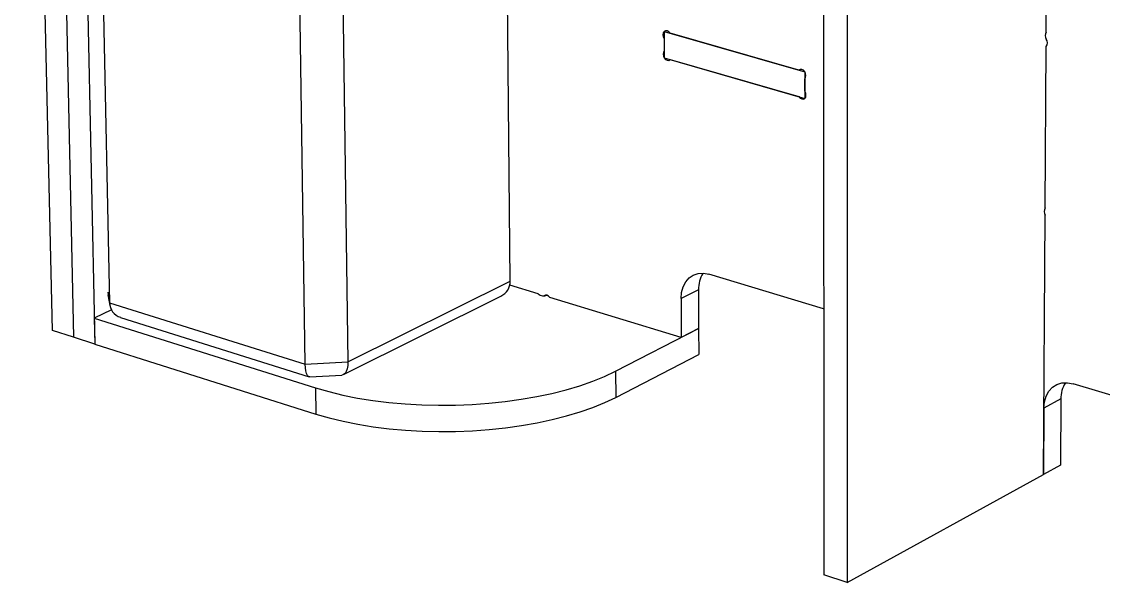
# Model space of a CAD drawing. Extents: x 0 to 254, y 0 to 197.
# Drawn here: x 150.8 to 201.8, y 75.1 to 101.5 of the extents above; entities that cross this region are included whole.
import ezdxf

# ---------------------------------------------------------------- set-up
doc = ezdxf.new("R2010")
doc.units = 0
doc.layers.get('0').update_dxf_attribs({"linetype": 'CONTINUOUS'})

msp = doc.modelspace()

# ---------------------------------------------------------------- linework, layer by layer
at = {"color": 7, "linetype": 'CONTINUOUS'}
for p, q in [((188.601, 181.918), (188.622, 75.425)), ((189.774, 180.267), (189.722, 75.077)), ((152.272, 86.932), (150.819, 150.746)), ((151.866, 149.964), (153.27, 86.617)), ((152.477, 122.393), (153.27, 86.617)), ((153.498, 122.12), (154.27, 86.3)), ((154.418, 114.342), (154.968, 88.245)), ((164.189, 85.354), (163.783, 111.738)), ((165.827, 111.835), (166.2, 85.464)), ((199.109, 100.993), (199.167, 110.217)), ((173.85, 89.264), (173.711, 104.124)), ((181.173, 101.049), (181.103, 101.015)), ((181.103, 101.015), (187.728, 99.122)), ((181.103, 101.015), (181.109, 99.772)), ((181.104, 100.685), (181.107, 100.101)), ((187.444, 99.203), (181.381, 100.935)), ((199.057, 92.709), (199.105, 100.315)), ((181.109, 99.772), (187.728, 97.869)), ((181.387, 99.692), (187.445, 97.95)), ((187.511, 99.235), (187.444, 99.203)), ((187.728, 99.122), (187.728, 97.869)), ((187.728, 98.201), (187.728, 98.789)), ((198.978, 80.157), (199.055, 92.373)), ((166.2, 85.464), (173.85, 89.264)), ((188.619, 87.959), (183.204, 89.584)), ((175.17, 88.658), (173.827, 89.067)), ((182.721, 88.859), (181.901, 88.443)), ((182.721, 88.859), (182.728, 87.024)), ((154.889, 88.617), (154.982, 88.112)), ((154.968, 88.245), (164.189, 85.354)), ((165.987, 84.861), (173.404, 88.554)), ((181.909, 86.605), (175.714, 88.492)), ((181.901, 88.443), (181.909, 86.605)), ((155.051, 87.907), (154.244, 87.52)), ((154.244, 87.52), (164.665, 84.238)), ((154.244, 87.52), (154.27, 86.3)), ((155.472, 87.557), (164.367, 84.761)), ((153.27, 86.617), (152.272, 86.932)), ((178.812, 85.019), (182.728, 87.024)), ((182.728, 87.024), (181.909, 86.605)), ((182.728, 87.024), (182.733, 85.804)), ((154.27, 86.3), (153.27, 86.617)), ((154.27, 86.3), (164.684, 83.003)), ((178.82, 83.788), (182.733, 85.804)), ((164.189, 85.354), (166.2, 85.464)), ((164.399, 84.757), (165.907, 84.84)), ((178.812, 85.019), (178.82, 83.788)), ((164.665, 84.238), (164.684, 83.003)), ((218.635, 78.95), (200.377, 84.43)), ((199.803, 83.712), (198.998, 83.277)), ((199.803, 83.712), (199.782, 80.598)), ((198.998, 83.277), (198.978, 80.157)), ((199.782, 80.598), (198.978, 80.157)), ((189.722, 75.077), (198.978, 80.157)), ((189.722, 75.077), (188.622, 75.425))]:
    msp.add_line(p, q, dxfattribs=at)
at = {"color": 8, "linetype": 'CONTINUOUS'}
msp.add_line((154.876, 88.747), (154.968, 88.245), dxfattribs=at)
at = {"color": 7, "linetype": 'CONTINUOUS'}
for points in [[(181.381, 100.935), (181.317, 101.004), (181.242, 101.044), (181.166, 101.047), (181.103, 101.015), (181.06, 100.952), (181.046, 100.867), (181.061, 100.773), (181.104, 100.685)], [(181.107, 100.101), (181.065, 100.038), (181.05, 99.953), (181.066, 99.86), (181.109, 99.772), (181.173, 99.703), (181.248, 99.663), (181.323, 99.659), (181.387, 99.692)], [(187.728, 98.789), (187.771, 98.853), (187.786, 98.939), (187.771, 99.033), (187.728, 99.122), (187.662, 99.191), (187.586, 99.231), (187.509, 99.235), (187.444, 99.203)], [(187.445, 97.95), (187.51, 97.881), (187.587, 97.841), (187.663, 97.836), (187.728, 97.869), (187.772, 97.932), (187.787, 98.018), (187.772, 98.112), (187.728, 98.201)], [(181.901, 88.443), (181.925, 88.734), (181.998, 89), (182.118, 89.229), (182.28, 89.412), (182.477, 89.544), (182.703, 89.618), (182.949, 89.632), (183.204, 89.584)], [(175.714, 88.492), (175.651, 88.561), (175.578, 88.6), (175.504, 88.605), (175.442, 88.575)], [(164.399, 84.757), (164.346, 84.77), (164.295, 84.822), (164.252, 84.91), (164.22, 85.031), (164.198, 85.181), (164.189, 85.354)], [(166.2, 85.464), (166.193, 85.29), (166.166, 85.138), (166.122, 85.012), (166.061, 84.919), (165.986, 84.861), (165.907, 84.84)], [(164.665, 84.238), (165.292, 84.057), (165.956, 83.896), (166.653, 83.757), (167.378, 83.641), (168.127, 83.549), (168.895, 83.481), (169.676, 83.437), (170.466, 83.418), (171.26, 83.425), (172.052, 83.456), (172.838, 83.512), (173.611, 83.593), (174.368, 83.697), (175.103, 83.825), (175.812, 83.975), (176.49, 84.146), (177.133, 84.337), (177.737, 84.548), (178.298, 84.775), (178.812, 85.019)], [(198.998, 83.277), (199.026, 83.574), (199.106, 83.844), (199.234, 84.076), (199.405, 84.262), (199.614, 84.395), (199.852, 84.468), (200.11, 84.48), (200.377, 84.43)], [(164.684, 83.003), (165.31, 82.821), (165.974, 82.66), (166.67, 82.52), (167.395, 82.404), (168.143, 82.311), (168.91, 82.243), (169.691, 82.199), (170.48, 82.18), (171.274, 82.187), (172.065, 82.218), (172.85, 82.275), (173.623, 82.356), (174.379, 82.461), (175.114, 82.589), (175.822, 82.74), (176.5, 82.912), (177.142, 83.104), (177.745, 83.315), (178.306, 83.544), (178.82, 83.788)]]:
    msp.add_lwpolyline(points, dxfattribs=at)
for centre, radius, start, end in [((199.397, 100.821), 0.335, 149.2484, 210.0327), ((198.887, 100.486), 0.277, 321.9311, 37.35), ((199.34, 92.539), 0.33, 149.0657, 210.2154), ((173.068, 89.26), 0.782, 295.4574, 0.2791), ((184.107, 88.9), 1.387, 148.4254, 181.673), ((155.687, 88.243), 0.718, 179.7841, 252.6499), ((175.418, 88.941), 0.377, 228.7836, 294.9948), ((201.197, 83.736), 1.394, 148.1424, 180.9827)]:
    msp.add_arc(centre, radius, start, end, dxfattribs=at)

doc.saveas('drawing.dxf')
